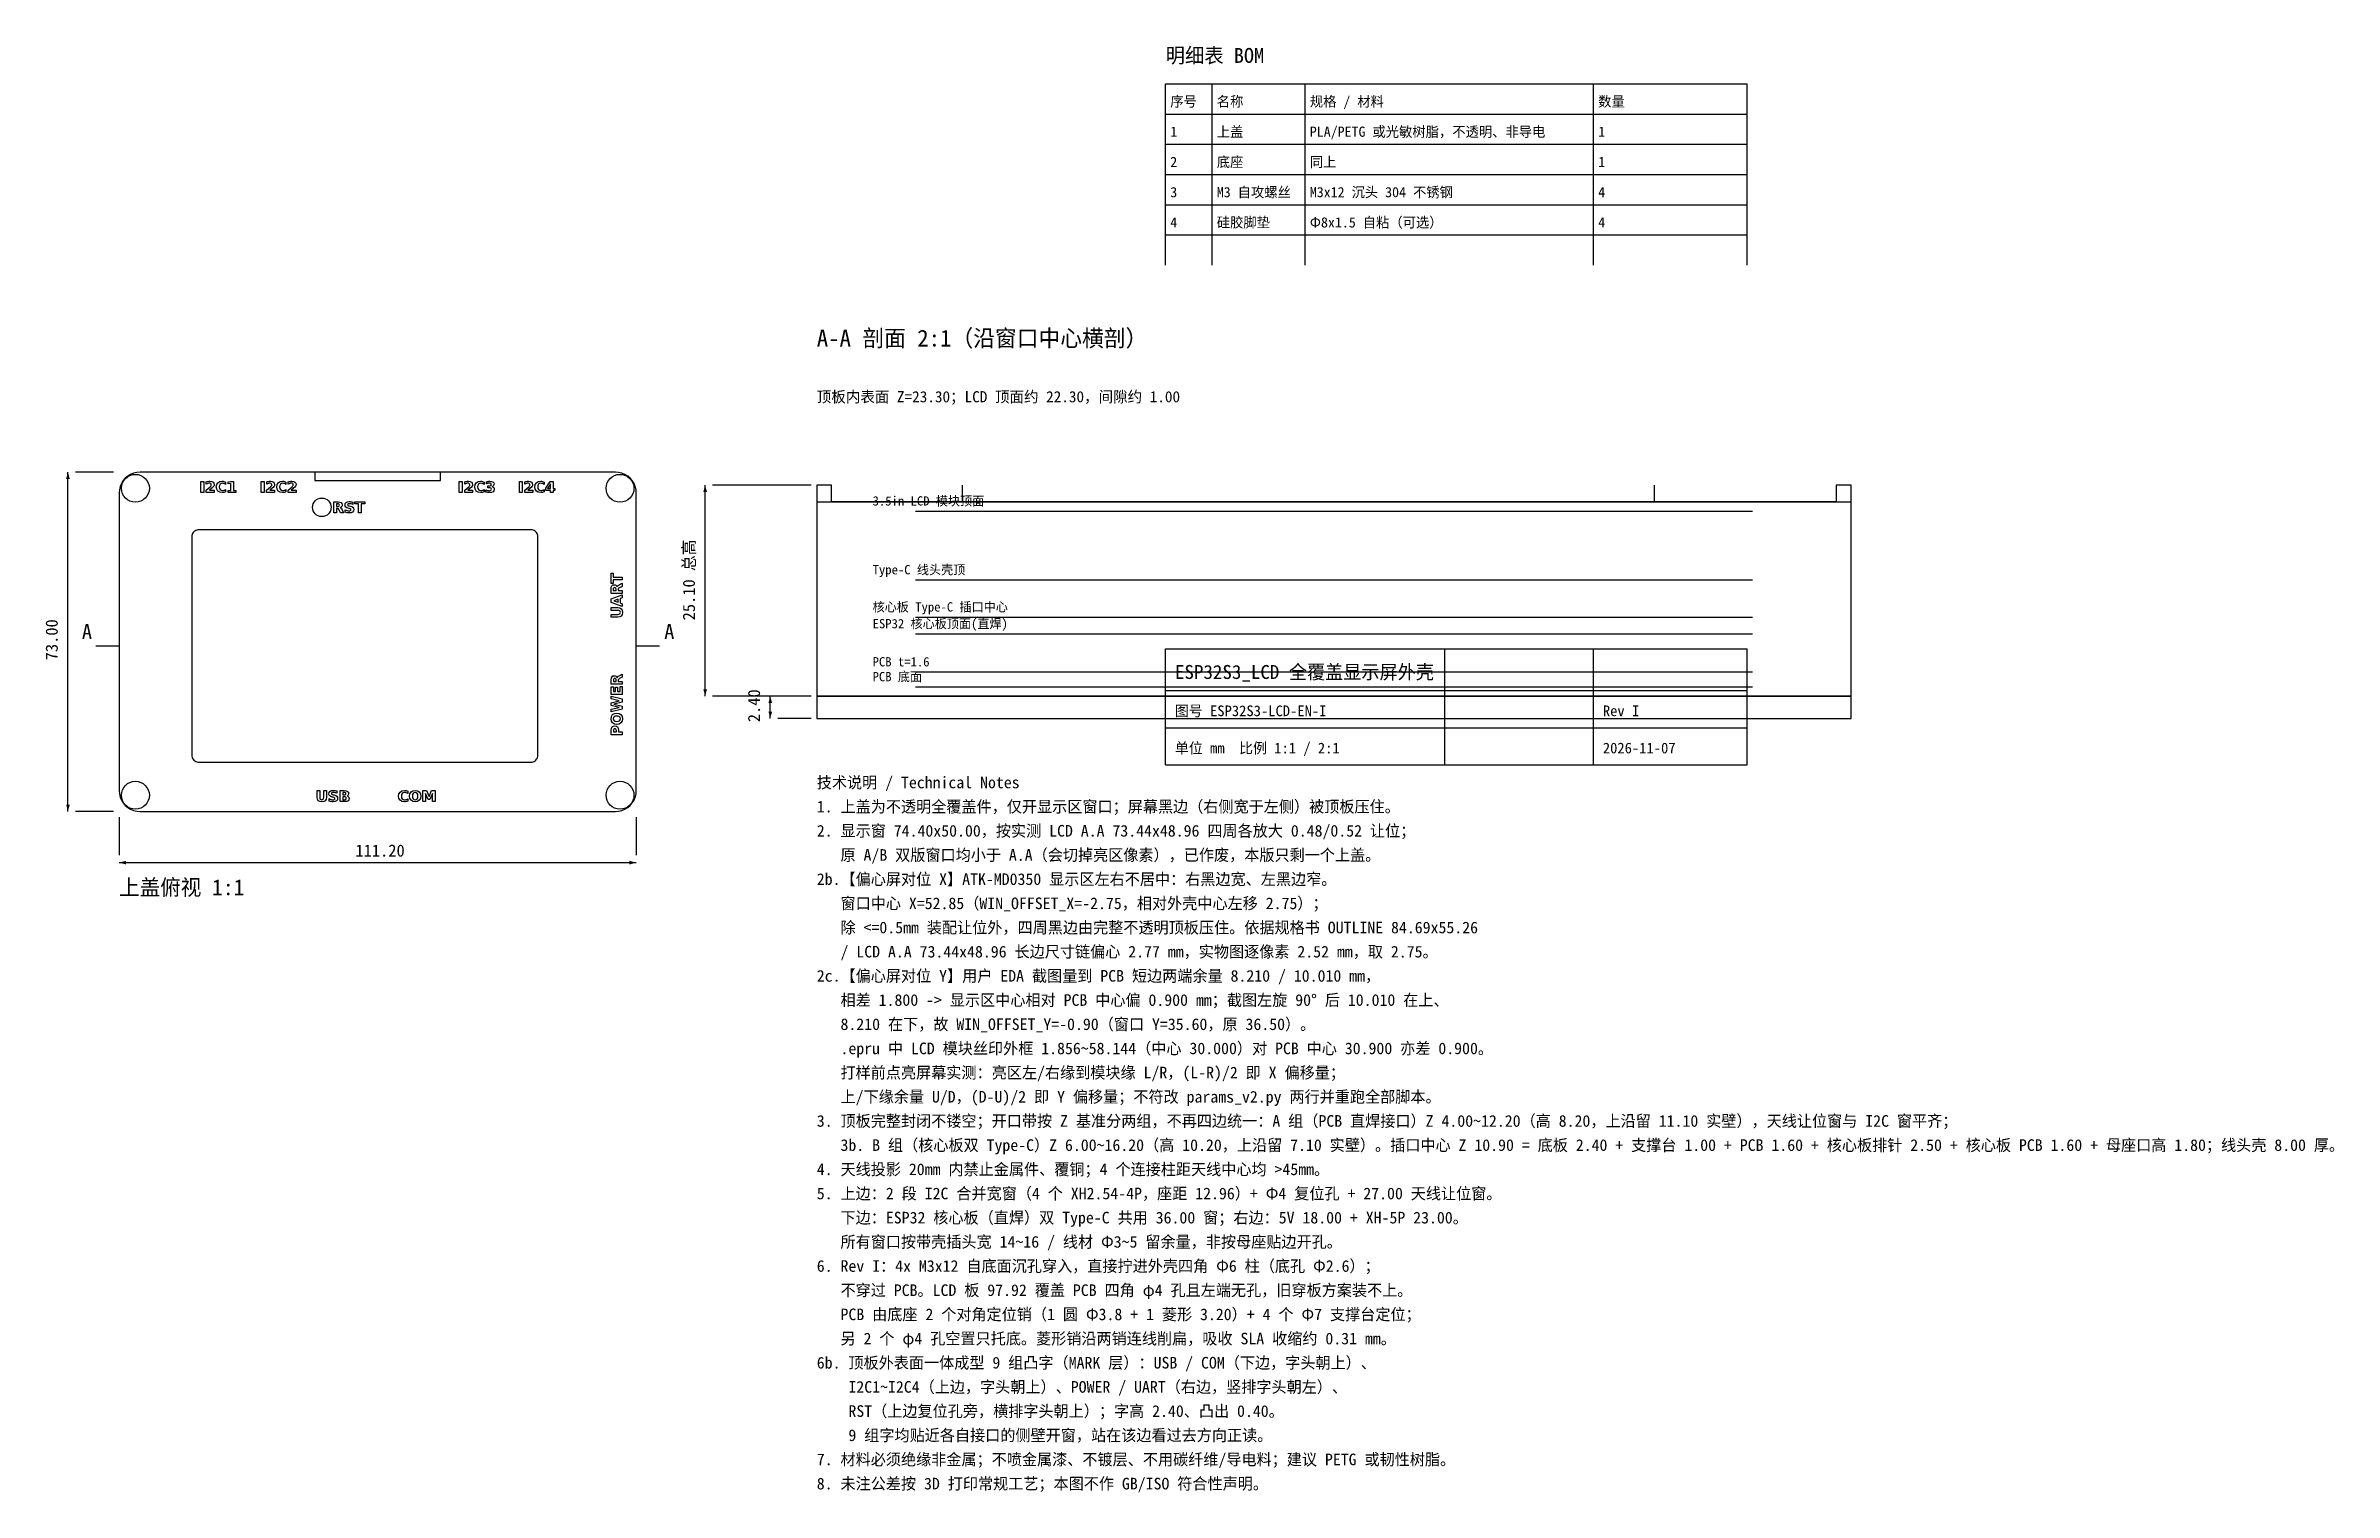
# Model space of a CAD drawing. Header units: millimetres. Extents: x -16 to 476, y -146 to 165.
import ezdxf

# ---------------------------------------------------------------- set-up
doc = ezdxf.new("R2010")
doc.units = ezdxf.units.MM
for name, color, linetype in [('ANT', 2, 'Continuous'), ('CENTER', 8, 'Continuous'), ('DIM', 4, 'Continuous'), ('HOLE', 1, 'Continuous'), ('MARK', 6, 'Continuous'), ('NOTE', 6, 'Continuous'), ('OUTLINE', 7, 'Continuous'), ('PCB_REF', 8, 'Continuous'), ('SECTION', 5, 'Continuous'), ('TABLE', 7, 'Continuous'), ('TEXT', 7, 'Continuous'), ('WINDOW', 1, 'Continuous')]:
    doc.layers.add(name, color=color, linetype=linetype)

msp = doc.modelspace()

# ---------------------------------------------------------------- linework, layer by layer
at = {"layer": 'ANT'}
msp.add_lwpolyline([(42.1, 71.2), (69.1, 71.2), (69.1, 73), (42.1, 73)], close=True, dxfattribs=at)
at = {"layer": 'CENTER'}
msp.add_line((150, 66.6), (372.4, 66.6), dxfattribs=at)
at = {"layer": 'DIM'}
for p, q in [((-11, 0), (-11, 73)), ((-1.2, 73), (-9.4, 73)), ((126, 24.8), (126, 70.2)), ((148.8, 70.2), (127.6, 70.2)), ((148.8, 24.8), (127.6, 24.8)), ((140, 20), (140, 24.8)), ((148.8, 24.8), (141.6, 24.8)), ((148.8, 20), (141.6, 20)), ((-1.2, 0), (-9.4, 0)), ((0, -1.2), (0, -9.4)), ((111.2, -1.2), (111.2, -9.4)), ((0, -11), (111.2, -11))]:
    msp.add_line(p, q, dxfattribs=at)
for points in [[(-11, 73), (-10.6, 71.5), (-11.4, 71.5)], [(126, 70.2), (126.4, 68.7), (125.6, 68.7)], [(126, 24.8), (126.4, 26.3), (125.6, 26.3)], [(140, 24.8), (140.4, 23.3), (139.6, 23.3)], [(140, 20), (140.4, 21.5), (139.6, 21.5)], [(-11, 0), (-10.6, 1.5), (-11.4, 1.5)], [(0, -11), (1.5, -10.6), (1.5, -11.4)], [(111.2, -11), (109.7, -10.6), (109.7, -11.4)]]:
    msp.add_solid(points, dxfattribs=at)
at = {"layer": 'HOLE'}
for centre, radius in [((3.5, 69.5), 3), ((107.7, 69.5), 3), ((43.59, 65.42), 2), ((3.5, 3.5), 3), ((107.7, 3.5), 3)]:
    msp.add_circle(centre, radius, dxfattribs=at)
at = {"layer": 'MARK'}
for points in [[(18.18, 68.62), (17.57, 68.62), (17.57, 70.98), (18.18, 70.98)], [(20.45, 68.62), (18.73, 68.62), (18.73, 69.07), (19.59, 69.83), (19.69, 69.93), (19.76, 70.03), (19.81, 70.14), (19.82, 70.24), (19.79, 70.39), (19.71, 70.51), (19.58, 70.58), (19.41, 70.61), (19.26, 70.59), (19.1, 70.55), (18.93, 70.47), (18.74, 70.37), (18.74, 70.88), (18.94, 70.94), (19.15, 70.99), (19.34, 71.01), (19.54, 71.02), (19.91, 70.98), (20.2, 70.84), (20.37, 70.61), (20.43, 70.32), (20.41, 70.13), (20.33, 69.96), (20.18, 69.76), (19.91, 69.51), (19.41, 69.07), (20.45, 69.07)], [(22.55, 68.62), (22.36, 68.59), (22.17, 68.58), (21.64, 68.66), (21.23, 68.91), (20.98, 69.29), (20.89, 69.8), (20.98, 70.31), (21.23, 70.69), (21.64, 70.94), (22.17, 71.02), (22.36, 71.01), (22.55, 70.98), (22.72, 70.92), (22.89, 70.85), (22.89, 70.36), (22.73, 70.46), (22.56, 70.53), (22.39, 70.57), (22.21, 70.58), (21.92, 70.53), (21.7, 70.37), (21.56, 70.13), (21.52, 69.8), (21.56, 69.47), (21.7, 69.23), (21.92, 69.07), (22.21, 69.02), (22.39, 69.03), (22.56, 69.07), (22.73, 69.14), (22.89, 69.24), (22.89, 68.75), (22.72, 68.68)], [(24.02, 70.57), (23.47, 70.45), (23.47, 70.87), (24.01, 70.98), (24.59, 70.98), (24.59, 69.04), (25.13, 69.04), (25.13, 68.62), (23.48, 68.62), (23.48, 69.04), (24.02, 69.04)], [(31.17, 68.62), (30.56, 68.62), (30.56, 70.98), (31.17, 70.98)], [(33.44, 68.62), (31.72, 68.62), (31.72, 69.07), (32.58, 69.83), (32.68, 69.93), (32.75, 70.03), (32.8, 70.14), (32.81, 70.24), (32.78, 70.39), (32.7, 70.51), (32.57, 70.58), (32.4, 70.61), (32.25, 70.59), (32.09, 70.55), (31.92, 70.47), (31.73, 70.37), (31.73, 70.88), (31.93, 70.94), (32.13, 70.99), (32.33, 71.01), (32.53, 71.02), (32.9, 70.98), (33.19, 70.84), (33.36, 70.61), (33.42, 70.32), (33.4, 70.13), (33.32, 69.96), (33.17, 69.76), (32.9, 69.51), (32.4, 69.07), (33.44, 69.07)], [(35.53, 68.62), (35.35, 68.59), (35.16, 68.58), (34.63, 68.66), (34.22, 68.91), (33.96, 69.29), (33.88, 69.8), (33.96, 70.31), (34.22, 70.69), (34.63, 70.94), (35.16, 71.02), (35.35, 71.01), (35.53, 70.98), (35.71, 70.92), (35.88, 70.85), (35.88, 70.36), (35.72, 70.46), (35.55, 70.53), (35.38, 70.57), (35.2, 70.58), (34.91, 70.53), (34.69, 70.37), (34.55, 70.13), (34.51, 69.8), (34.55, 69.47), (34.69, 69.23), (34.91, 69.07), (35.2, 69.02), (35.38, 69.03), (35.55, 69.07), (35.72, 69.14), (35.88, 69.24), (35.88, 68.75), (35.71, 68.68)], [(38.06, 68.62), (36.35, 68.62), (36.35, 69.07), (37.21, 69.83), (37.31, 69.93), (37.38, 70.03), (37.42, 70.14), (37.43, 70.24), (37.4, 70.39), (37.32, 70.51), (37.19, 70.58), (37.02, 70.61), (36.88, 70.59), (36.71, 70.55), (36.54, 70.47), (36.35, 70.37), (36.35, 70.88), (36.56, 70.94), (36.76, 70.99), (36.96, 71.01), (37.15, 71.02), (37.53, 70.98), (37.81, 70.84), (37.98, 70.61), (38.04, 70.32), (38.02, 70.13), (37.94, 69.96), (37.79, 69.76), (37.52, 69.51), (37.02, 69.07), (38.06, 69.07)], [(73.75, 68.62), (73.14, 68.62), (73.14, 70.98), (73.75, 70.98)], [(76.01, 68.62), (74.3, 68.62), (74.3, 69.07), (75.16, 69.83), (75.26, 69.93), (75.33, 70.03), (75.37, 70.14), (75.39, 70.24), (75.36, 70.39), (75.28, 70.51), (75.15, 70.58), (74.98, 70.61), (74.83, 70.59), (74.67, 70.55), (74.49, 70.47), (74.31, 70.37), (74.31, 70.88), (74.51, 70.94), (74.71, 70.99), (74.91, 71.01), (75.11, 71.02), (75.48, 70.98), (75.76, 70.84), (75.94, 70.61), (76, 70.32), (75.97, 70.13), (75.9, 69.96), (75.74, 69.76), (75.48, 69.51), (74.98, 69.07), (76.01, 69.07)], [(78.11, 68.62), (77.93, 68.59), (77.73, 68.58), (77.21, 68.66), (76.8, 68.91), (76.54, 69.29), (76.46, 69.8), (76.54, 70.31), (76.8, 70.69), (77.21, 70.94), (77.73, 71.02), (77.93, 71.01), (78.11, 70.98), (78.29, 70.92), (78.46, 70.85), (78.46, 70.36), (78.29, 70.46), (78.13, 70.53), (77.96, 70.57), (77.78, 70.58), (77.49, 70.53), (77.27, 70.37), (77.13, 70.13), (77.08, 69.8), (77.13, 69.47), (77.27, 69.23), (77.49, 69.07), (77.78, 69.02), (77.96, 69.03), (78.13, 69.07), (78.29, 69.14), (78.46, 69.24), (78.46, 68.75), (78.29, 68.68)], [(80.54, 69.68), (80.63, 69.51), (80.66, 69.29), (80.59, 68.98), (80.39, 68.76), (80.06, 68.62), (79.61, 68.58), (79.43, 68.58), (79.25, 68.61), (79.06, 68.64), (78.88, 68.69), (78.88, 69.16), (79.05, 69.09), (79.22, 69.03), (79.39, 69), (79.55, 68.99), (79.77, 69.01), (79.92, 69.07), (80.02, 69.18), (80.05, 69.31), (80.02, 69.46), (79.92, 69.56), (79.76, 69.62), (79.53, 69.64), (79.29, 69.64), (79.29, 70.03), (79.54, 70.03), (79.74, 70.05), (79.89, 70.11), (79.97, 70.19), (80, 70.32), (79.97, 70.44), (79.89, 70.53), (79.76, 70.59), (79.58, 70.61), (79.43, 70.6), (79.28, 70.57), (79.13, 70.53), (78.98, 70.48), (78.98, 70.92), (79.17, 70.97), (79.34, 71), (79.52, 71.02), (79.69, 71.02), (80.09, 70.98), (80.38, 70.87), (80.55, 70.68), (80.61, 70.42), (80.58, 70.23), (80.5, 70.08), (80.36, 69.97), (80.17, 69.89), (80.38, 69.81)], [(86.65, 68.62), (86.05, 68.62), (86.05, 70.98), (86.65, 70.98)], [(88.92, 68.62), (87.21, 68.62), (87.21, 69.07), (88.07, 69.83), (88.17, 69.93), (88.24, 70.03), (88.28, 70.14), (88.29, 70.24), (88.27, 70.39), (88.18, 70.51), (88.05, 70.58), (87.89, 70.61), (87.74, 70.59), (87.57, 70.55), (87.4, 70.47), (87.21, 70.37), (87.21, 70.88), (87.42, 70.94), (87.62, 70.99), (87.82, 71.01), (88.01, 71.02), (88.39, 70.98), (88.67, 70.84), (88.84, 70.61), (88.9, 70.32), (88.88, 70.13), (88.81, 69.96), (88.65, 69.76), (88.39, 69.51), (87.88, 69.07), (88.92, 69.07)], [(91.02, 68.62), (90.83, 68.59), (90.64, 68.58), (90.11, 68.66), (89.71, 68.91), (89.45, 69.29), (89.36, 69.8), (89.45, 70.31), (89.71, 70.69), (90.11, 70.94), (90.64, 71.02), (90.83, 71.01), (91.02, 70.98), (91.2, 70.92), (91.37, 70.85), (91.37, 70.36), (91.2, 70.46), (91.03, 70.53), (90.86, 70.57), (90.69, 70.58), (90.4, 70.53), (90.18, 70.37), (90.04, 70.13), (89.99, 69.8), (90.04, 69.47), (90.18, 69.23), (90.4, 69.07), (90.69, 69.02), (90.86, 69.03), (91.03, 69.07), (91.2, 69.14), (91.37, 69.24), (91.37, 68.75), (91.2, 68.68)], [(93.34, 69.49), (93.67, 69.49), (93.67, 69.05), (93.34, 69.05), (93.34, 68.62), (92.76, 68.62), (92.76, 69.05), (91.72, 69.05), (91.72, 69.57), (92.66, 70.98), (93.34, 70.98)], [(92.76, 69.49), (92.76, 70.48), (92.1, 69.49)], [(46.15, 64.24), (46.15, 66.6), (47.07, 66.6), (47.48, 66.56), (47.76, 66.44), (47.92, 66.24), (47.97, 65.95), (47.95, 65.74), (47.86, 65.57), (47.72, 65.44), (47.52, 65.34), (47.64, 65.3), (47.74, 65.22), (47.84, 65.09), (47.94, 64.91), (48.27, 64.24), (47.63, 64.24), (47.34, 64.83), (47.25, 64.98), (47.16, 65.07), (47.06, 65.12), (46.92, 65.14), (46.75, 65.14), (46.75, 64.24)], [(47.28, 65.63), (47.34, 65.72), (47.37, 65.86), (47.34, 66), (47.28, 66.09), (47.17, 66.14), (47.01, 66.16), (46.75, 66.16), (46.75, 65.56), (47.01, 65.56), (47.17, 65.57)], [(50.27, 66.03), (50.08, 66.1), (49.9, 66.16), (49.72, 66.19), (49.55, 66.2), (49.36, 66.19), (49.23, 66.14), (49.15, 66.07), (49.12, 65.96), (49.14, 65.87), (49.19, 65.81), (49.29, 65.76), (49.45, 65.72), (49.7, 65.67), (50.04, 65.57), (50.26, 65.42), (50.39, 65.23), (50.43, 64.97), (50.37, 64.63), (50.2, 64.39), (49.91, 64.25), (49.49, 64.2), (49.27, 64.21), (49.04, 64.24), (48.82, 64.29), (48.59, 64.37), (48.59, 64.88), (48.81, 64.77), (49.03, 64.7), (49.23, 64.65), (49.43, 64.64), (49.61, 64.65), (49.74, 64.7), (49.82, 64.78), (49.84, 64.89), (49.83, 64.99), (49.77, 65.06), (49.66, 65.12), (49.49, 65.17), (49.25, 65.22), (48.94, 65.32), (48.73, 65.47), (48.61, 65.66), (48.57, 65.91), (48.63, 66.22), (48.8, 66.45), (49.07, 66.6), (49.45, 66.64), (49.65, 66.64), (49.85, 66.61), (50.06, 66.58), (50.27, 66.53)], [(52.85, 66.14), (52.07, 66.14), (52.07, 64.24), (51.47, 64.24), (51.47, 66.14), (50.68, 66.14), (50.68, 66.6), (52.85, 66.6)], [(106.25, 51.22), (106.25, 50.42), (108.18, 50.42), (108.18, 49.8), (106.25, 49.8), (106.25, 49), (105.78, 49), (105.78, 51.22)], [(108.18, 46.9), (105.78, 46.9), (105.78, 47.85), (105.82, 48.26), (105.94, 48.54), (106.14, 48.71), (106.44, 48.76), (106.66, 48.74), (106.83, 48.65), (106.96, 48.51), (107.06, 48.3), (107.1, 48.42), (107.19, 48.53), (107.31, 48.63), (107.5, 48.73), (108.18, 49.07), (108.18, 48.41), (107.58, 48.12), (107.43, 48.03), (107.33, 47.94), (107.28, 47.83), (107.27, 47.7), (107.27, 47.52), (108.18, 47.52)], [(108.18, 44.69), (108.18, 44.07), (105.78, 44.96), (105.78, 45.7), (108.18, 46.59), (108.18, 45.96), (107.74, 45.81), (107.74, 44.84)], [(106.77, 48.06), (106.67, 48.12), (106.53, 48.15), (106.39, 48.12), (106.3, 48.06), (106.24, 47.95), (106.22, 47.78), (106.22, 47.52), (106.84, 47.52), (106.84, 47.78), (106.82, 47.95)], [(106.34, 45.33), (107.29, 45), (107.29, 45.66)], [(107.22, 42.4), (107.47, 42.43), (107.64, 42.5), (107.74, 42.63), (107.77, 42.82), (107.74, 43.01), (107.64, 43.14), (107.47, 43.21), (107.22, 43.23), (105.78, 43.23), (105.78, 43.85), (107.22, 43.85), (107.66, 43.79), (107.97, 43.6), (108.16, 43.27), (108.22, 42.82), (108.16, 42.36), (107.97, 42.04), (107.66, 41.85), (107.22, 41.78), (105.78, 41.78), (105.78, 42.4)], [(105.82, 27.38), (105.82, 28.31), (105.86, 28.71), (105.98, 28.99), (106.18, 29.16), (106.47, 29.21), (106.68, 29.18), (106.85, 29.1), (106.98, 28.96), (107.08, 28.76), (107.12, 28.88), (107.2, 28.98), (107.33, 29.08), (107.51, 29.18), (108.18, 29.51), (108.18, 28.86), (107.59, 28.58), (107.44, 28.49), (107.35, 28.4), (107.3, 28.3), (107.28, 28.16), (107.28, 27.99), (108.18, 27.99), (108.18, 27.38)], [(106.28, 25.78), (106.72, 25.78), (106.72, 26.75), (107.18, 26.75), (107.18, 25.78), (107.72, 25.78), (107.72, 26.85), (108.18, 26.85), (108.18, 25.17), (105.82, 25.17), (105.82, 26.81), (106.28, 26.81)], [(107.53, 22.4), (105.82, 22.8), (105.82, 23.39), (107.53, 23.79), (105.82, 24.2), (105.82, 24.78), (108.18, 24.22), (108.18, 23.52), (106.39, 23.09), (108.18, 22.67), (108.18, 21.97), (105.82, 21.41), (105.82, 21.99)], [(106.7, 28.58), (106.56, 28.6), (106.42, 28.58), (106.33, 28.52), (106.28, 28.41), (106.26, 28.25), (106.26, 27.99), (106.86, 27.99), (106.86, 28.25), (106.85, 28.41), (106.79, 28.52)], [(106.1, 20.83), (106.49, 21.07), (107, 21.15), (107.51, 21.07), (107.9, 20.83), (108.14, 20.44), (108.22, 19.93), (108.14, 19.43), (107.9, 19.05), (107.51, 18.8), (107, 18.72), (106.49, 18.8), (106.1, 19.05), (105.86, 19.43), (105.78, 19.93), (105.86, 20.44)], [(106.42, 19.5), (106.67, 19.39), (107, 19.35), (107.33, 19.39), (107.58, 19.5), (107.73, 19.69), (107.78, 19.93), (107.73, 20.18), (107.58, 20.37), (107.33, 20.48), (107, 20.52), (106.67, 20.48), (106.42, 20.37), (106.27, 20.18), (106.22, 19.93), (106.27, 19.69)], [(105.87, 17.89), (106.02, 18.19), (106.26, 18.37), (106.59, 18.43), (106.92, 18.37), (107.16, 18.19), (107.31, 17.89), (107.36, 17.5), (107.36, 17.1), (108.18, 17.1), (108.18, 16.49), (105.82, 16.49), (105.82, 17.5)], [(106.92, 17.43), (106.9, 17.59), (106.83, 17.71), (106.73, 17.78), (106.59, 17.8), (106.45, 17.78), (106.34, 17.71), (106.28, 17.59), (106.26, 17.43), (106.26, 17.1), (106.92, 17.1)], [(43.16, 4.48), (43.16, 3.07), (43.18, 2.82), (43.26, 2.65), (43.38, 2.56), (43.57, 2.52), (43.76, 2.56), (43.88, 2.65), (43.95, 2.82), (43.98, 3.07), (43.98, 4.48), (44.58, 4.48), (44.58, 3.07), (44.52, 2.63), (44.33, 2.32), (44.02, 2.14), (43.57, 2.08), (43.12, 2.14), (42.8, 2.32), (42.62, 2.63), (42.55, 3.07), (42.55, 4.48)], [(46.63, 3.98), (46.44, 4.04), (46.26, 4.07), (46.09, 4.08), (45.9, 4.07), (45.77, 4.02), (45.69, 3.95), (45.66, 3.84), (45.68, 3.75), (45.73, 3.69), (45.83, 3.64), (45.99, 3.6), (46.25, 3.55), (46.59, 3.45), (46.81, 3.31), (46.93, 3.11), (46.97, 2.85), (46.92, 2.51), (46.74, 2.27), (46.45, 2.12), (46.03, 2.08), (45.81, 2.09), (45.59, 2.12), (45.36, 2.17), (45.13, 2.25), (45.13, 2.76), (45.36, 2.65), (45.57, 2.58), (45.78, 2.53), (45.98, 2.52), (46.15, 2.53), (46.28, 2.58), (46.36, 2.67), (46.39, 2.77), (46.37, 2.87), (46.32, 2.94), (46.21, 3), (46.03, 3.05), (45.79, 3.1), (45.49, 3.2), (45.28, 3.35), (45.15, 3.54), (45.11, 3.79), (45.17, 4.1), (45.34, 4.33), (45.62, 4.48), (45.99, 4.52), (46.19, 4.52), (46.39, 4.49), (46.6, 4.46), (46.82, 4.41), (46.82, 3.91)], [(49.34, 3.17), (49.42, 3), (49.45, 2.8), (49.39, 2.5), (49.22, 2.29), (48.93, 2.17), (48.52, 2.12), (47.51, 2.12), (47.51, 4.48), (48.42, 4.48), (48.84, 4.44), (49.13, 4.33), (49.3, 4.14), (49.35, 3.86), (49.33, 3.7), (49.27, 3.56), (49.17, 3.46), (49.04, 3.38), (49.21, 3.3)], [(48.67, 3.63), (48.73, 3.71), (48.74, 3.82), (48.73, 3.92), (48.67, 4), (48.58, 4.05), (48.45, 4.07), (48.12, 4.07), (48.12, 3.57), (48.45, 3.57), (48.58, 3.58)], [(48.75, 2.61), (48.82, 2.71), (48.84, 2.85), (48.82, 2.98), (48.75, 3.08), (48.63, 3.13), (48.47, 3.15), (48.12, 3.15), (48.12, 2.54), (48.47, 2.54), (48.63, 2.56)], [(61.89, 2.18), (61.72, 2.12), (61.53, 2.09), (61.34, 2.08), (60.81, 2.16), (60.4, 2.41), (60.15, 2.79), (60.06, 3.3), (60.15, 3.81), (60.4, 4.19), (60.81, 4.44), (61.34, 4.52), (61.53, 4.51), (61.72, 4.48), (61.89, 4.42), (62.06, 4.35), (62.06, 3.86), (61.9, 3.96), (61.73, 4.03), (61.56, 4.07), (61.39, 4.08), (61.09, 4.03), (60.87, 3.87), (60.73, 3.63), (60.69, 3.3), (60.73, 2.97), (60.87, 2.73), (61.09, 2.57), (61.39, 2.52), (61.56, 2.53), (61.73, 2.57), (61.9, 2.64), (62.06, 2.74), (62.06, 2.25)], [(64.54, 4.2), (64.78, 3.81), (64.86, 3.3), (64.78, 2.79), (64.54, 2.4), (64.15, 2.16), (63.65, 2.08), (63.14, 2.16), (62.76, 2.4), (62.51, 2.79), (62.43, 3.3), (62.51, 3.81), (62.76, 4.2), (63.14, 4.44), (63.65, 4.52), (64.15, 4.44)], [(63.22, 3.88), (63.1, 3.63), (63.06, 3.3), (63.1, 2.97), (63.22, 2.72), (63.4, 2.57), (63.65, 2.52), (63.89, 2.57), (64.08, 2.72), (64.19, 2.97), (64.23, 3.3), (64.19, 3.63), (64.08, 3.88), (63.89, 4.03), (63.65, 4.08), (63.4, 4.03)], [(66.63, 3.22), (67.17, 4.48), (67.94, 4.48), (67.94, 2.12), (67.37, 2.12), (67.37, 3.85), (66.82, 2.58), (66.44, 2.58), (65.89, 3.85), (65.89, 2.12), (65.32, 2.12), (65.32, 4.48), (66.09, 4.48)]]:
    msp.add_lwpolyline(points, close=True, dxfattribs=at)
at = {"layer": 'OUTLINE'}
msp.add_lwpolyline([(111.2, 68.5), (111.14, 69.2), (110.98, 69.89), (110.71, 70.54), (110.34, 71.15), (109.88, 71.68), (109.35, 72.14), (108.74, 72.51), (108.09, 72.78), (107.4, 72.94), (106.7, 73), (4.5, 73), (3.8, 72.94), (3.11, 72.78), (2.46, 72.51), (1.85, 72.14), (1.32, 71.68), (0.86, 71.15), (0.49, 70.54), (0.22, 69.89), (0.06, 69.2), (0, 68.5), (0, 4.5), (0.06, 3.8), (0.22, 3.11), (0.49, 2.46), (0.86, 1.85), (1.32, 1.32), (1.85, 0.86), (2.46, 0.49), (3.11, 0.22), (3.8, 0.06), (4.5, 0), (106.7, 0), (107.4, 0.06), (108.09, 0.22), (108.74, 0.49), (109.35, 0.86), (109.88, 1.32), (110.34, 1.85), (110.71, 2.46), (110.98, 3.11), (111.14, 3.8), (111.2, 4.5)], close=True, dxfattribs=at)
at = {"layer": 'PCB_REF'}
for p, q in [((171.2, 64.6), (351.2, 64.6)), ((171.2, 49.8), (351.2, 49.8)), ((171.2, 41.8), (351.2, 41.8)), ((171.2, 38.2), (351.2, 38.2)), ((171.2, 30), (351.2, 30)), ((171.2, 26.8), (351.2, 26.8))]:
    msp.add_line(p, q, dxfattribs=at)
at = {"layer": 'SECTION'}
for p, q in [((181.3, 66.6), (181.3, 70.2)), ((330.1, 66.6), (330.1, 70.2)), ((-5, 35.6), (0, 35.6)), ((111.2, 35.6), (116.2, 35.6))]:
    msp.add_line(p, q, dxfattribs=at)
for points in [[(150, 24.8), (372.4, 24.8), (372.4, 70.2), (369.2, 70.2), (369.2, 66.6), (153.2, 66.6), (153.2, 70.2), (150, 70.2)], [(150, 20), (372.4, 20), (372.4, 24.8), (150, 24.8)]]:
    msp.add_lwpolyline(points, close=True, dxfattribs=at)
at = {"layer": 'TABLE'}
for p, q in [((225, 117.5), (225, 156.5)), ((225, 156.5), (350, 156.5)), ((235, 117.5), (235, 156.5)), ((255, 117.5), (255, 156.5)), ((317, 117.5), (317, 156.5)), ((350, 117.5), (350, 156.5)), ((225, 150), (350, 150)), ((225, 143.5), (350, 143.5)), ((225, 137), (350, 137)), ((225, 130.5), (350, 130.5)), ((225, 124), (350, 124)), ((225, 10), (225, 35)), ((225, 35), (350, 35)), ((285, 10), (285, 35)), ((317, 10), (317, 35)), ((350, 10), (350, 35)), ((225, 26), (350, 26)), ((225, 18), (350, 18)), ((225, 10), (350, 10))]:
    msp.add_line(p, q, dxfattribs=at)
at = {"layer": 'WINDOW'}
msp.add_lwpolyline([(90.05, 59.1), (90.03, 59.33), (89.98, 59.56), (89.89, 59.78), (89.76, 59.98), (89.61, 60.16), (89.43, 60.31), (89.23, 60.44), (89.01, 60.53), (88.78, 60.58), (88.55, 60.6), (17.15, 60.6), (16.92, 60.58), (16.69, 60.53), (16.47, 60.44), (16.27, 60.31), (16.09, 60.16), (15.94, 59.98), (15.81, 59.78), (15.72, 59.56), (15.67, 59.33), (15.65, 59.1), (15.65, 12.1), (15.67, 11.87), (15.72, 11.64), (15.81, 11.42), (15.94, 11.22), (16.09, 11.04), (16.27, 10.89), (16.47, 10.76), (16.69, 10.67), (16.92, 10.62), (17.15, 10.6), (88.55, 10.6), (88.78, 10.62), (89.01, 10.67), (89.23, 10.76), (89.43, 10.89), (89.61, 11.04), (89.76, 11.22), (89.89, 11.42), (89.98, 11.64), (90.03, 11.87), (90.05, 12.1)], close=True, dxfattribs=at)

# ---------------------------------------------------------------- texts
at = {"layer": 'DIM'}
for s, p in [('25.10 总高', (123.8, 41.1)), ('73.00', (-13.2, 32.5)), ('2.40', (137.8, 19.2))]:
    msp.add_text(s, height=2.6, rotation=90, dxfattribs=at).set_placement(p)
msp.add_text('111.20', height=2.6, dxfattribs=at).set_placement((50.8, -9.7))
at = {"layer": 'NOTE'}
for s, height, p in [('顶板内表面 Z=23.30；LCD 顶面约 22.30，间隙约 1.00', 2.4, (150, 88)), ('3.5in LCD 模块顶面', 2, (162, 65.8)), ('Type-C 线头壳顶', 2, (162, 51)), ('核心板 Type-C 插口中心', 2, (162, 43)), ('ESP32 核心板顶面(直焊)', 2, (162, 39.4)), ('PCB t=1.6', 2, (162, 31.2)), ('PCB 底面', 2, (162, 28)), ('1. 上盖为不透明全覆盖件，仅开显示区窗口；屏幕黑边（右侧宽于左侧）被顶板压住。', 2.5, (150, -0.2)), ('2. 显示窗 74.40x50.00，按实测 LCD A.A 73.44x48.96 四周各放大 0.48/0.52 让位；', 2.5, (150, -5.4)), ('   原 A/B 双版窗口均小于 A.A（会切掉亮区像素），已作废，本版只剩一个上盖。', 2.5, (150, -10.6)), ('2b.【偏心屏对位 X】ATK-MD0350 显示区左右不居中：右黑边宽、左黑边窄。', 2.5, (150, -15.8)), ('   窗口中心 X=52.85（WIN_OFFSET_X=-2.75，相对外壳中心左移 2.75）；', 2.5, (150, -21)), ('   除 <=0.5mm 装配让位外，四周黑边由完整不透明顶板压住。依据规格书 OUTLINE 84.69x55.26', 2.5, (150, -26.2)), ('   / LCD A.A 73.44x48.96 长边尺寸链偏心 2.77 mm，实物图逐像素 2.52 mm，取 2.75。', 2.5, (150, -31.4)), ('2c.【偏心屏对位 Y】用户 EDA 截图量到 PCB 短边两端余量 8.210 / 10.010 mm，', 2.5, (150, -36.6)), ('   相差 1.800 -> 显示区中心相对 PCB 中心偏 0.900 mm；截图左旋 90° 后 10.010 在上、', 2.5, (150, -41.8)), ('   8.210 在下，故 WIN_OFFSET_Y=-0.90（窗口 Y=35.60，原 36.50）。', 2.5, (150, -47)), ('   .epru 中 LCD 模块丝印外框 1.856~58.144（中心 30.000）对 PCB 中心 30.900 亦差 0.900。', 2.5, (150, -52.2)), ('   打样前点亮屏幕实测：亮区左/右缘到模块缘 L/R，(L-R)/2 即 X 偏移量；', 2.5, (150, -57.4)), ('   上/下缘余量 U/D，(D-U)/2 即 Y 偏移量；不符改 params_v2.py 两行并重跑全部脚本。', 2.5, (150, -62.6)), ('3. 顶板完整封闭不镂空；开口带按 Z 基准分两组，不再四边统一：A 组（PCB 直焊接口）Z 4.00~12.20（高 8.20，上沿留 11.10 实壁），天线让位窗与 I2C 窗平齐；', 2.5, (150, -67.8)), ('   3b. B 组（核心板双 Type-C）Z 6.00~16.20（高 10.20，上沿留 7.10 实壁）。插口中心 Z 10.90 = 底板 2.40 + 支撑台 1.00 + PCB 1.60 + 核心板排针 2.50 + 核心板 PCB 1.60 + 母座口高 1.80；线头壳 8.00 厚。', 2.5, (150, -73)), ('4. 天线投影 20mm 内禁止金属件、覆铜；4 个连接柱距天线中心均 >45mm。', 2.5, (150, -78.2)), ('5. 上边：2 段 I2C 合并宽窗（4 个 XH2.54-4P，座距 12.96）+ Φ4 复位孔 + 27.00 天线让位窗。', 2.5, (150, -83.4)), ('   下边：ESP32 核心板（直焊）双 Type-C 共用 36.00 窗；右边：5V 18.00 + XH-5P 23.00。', 2.5, (150, -88.6)), ('   所有窗口按带壳插头宽 14~16 / 线材 Φ3~5 留余量，非按母座贴边开孔。', 2.5, (150, -93.8)), ('6. Rev I：4x M3x12 自底面沉孔穿入，直接拧进外壳四角 Φ6 柱（底孔 Φ2.6）；', 2.5, (150, -99)), ('   不穿过 PCB。LCD 板 97.92 覆盖 PCB 四角 φ4 孔且左端无孔，旧穿板方案装不上。', 2.5, (150, -104.2)), ('   PCB 由底座 2 个对角定位销（1 圆 Φ3.8 + 1 菱形 3.20）+ 4 个 Φ7 支撑台定位；', 2.5, (150, -109.4)), ('   另 2 个 φ4 孔空置只托底。菱形销沿两销连线削扁，吸收 SLA 收缩约 0.31 mm。', 2.5, (150, -114.6)), ('6b. 顶板外表面一体成型 9 组凸字（MARK 层）：USB / COM（下边，字头朝上）、', 2.5, (150, -119.8)), ('    I2C1~I2C4（上边，字头朝上）、POWER / UART（右边，竖排字头朝左）、', 2.5, (150, -125)), ('    RST（上边复位孔旁，横排字头朝上）；字高 2.40、凸出 0.40。', 2.5, (150, -130.2)), ('    9 组字均贴近各自接口的侧壁开窗，站在该边看过去方向正读。', 2.5, (150, -135.4)), ('7. 材料必须绝缘非金属；不喷金属漆、不镀层、不用碳纤维/导电料；建议 PETG 或韧性树脂。', 2.5, (150, -140.6)), ('8. 未注公差按 3D 打印常规工艺；本图不作 GB/ISO 符合性声明。', 2.5, (150, -145.8))]:
    msp.add_text(s, height=height, dxfattribs=at).set_placement(p)
at = {"layer": 'SECTION'}
for p in [(-8, 37.1), (117.2, 37.1)]:
    msp.add_text('A', height=3.2, dxfattribs=at).set_placement(p)
at = {"layer": 'TABLE'}
for s, p in [('序号', (226, 151.6)), ('名称', (236, 151.6)), ('规格 / 材料', (256, 151.6)), ('数量', (318, 151.6)), ('上盖', (236, 145.1)), ('PLA/PETG 或光敏树脂，不透明、非导电', (256, 145.1)), ('1', (226, 145.1)), ('1', (318, 145.1)), ('2', (226, 138.6)), ('底座', (236, 138.6)), ('同上', (256, 138.6)), ('1', (318, 138.6)), ('3', (226, 132.1)), ('M3 自攻螺丝', (236, 132.1)), ('M3x12 沉头 304 不锈钢', (256, 132.1)), ('4', (318, 132.1)), ('硅胶脚垫', (236, 125.6)), ('Φ8x1.5 自粘（可选）', (256, 125.6)), ('4', (226, 125.6)), ('4', (318, 125.6))]:
    msp.add_text(s, height=2.2, dxfattribs=at).set_placement(p)
at = {"layer": 'TEXT'}
for s, height, p in [('明细表 BOM', 3.2, (225, 161)), ('A-A 剖面 2:1（沿窗口中心横剖）', 3.6, (150, 100)), ('ESP32S3_LCD 全覆盖显示屏外壳', 3, (227, 28.5)), ('图号 ESP32S3-LCD-EN-I', 2.3, (227, 20.5)), ('Rev I', 2.3, (319, 20.5)), ('单位 mm  比例 1:1 / 2:1', 2.3, (227, 12.5)), ('2026-11-07', 2.3, (319, 12.5)), ('技术说明 / Technical Notes', 2.5, (150, 5)), ('上盖俯视 1:1', 3.4, (0, -18))]:
    msp.add_text(s, height=height, dxfattribs=at).set_placement(p)

doc.saveas('drawing.dxf')
